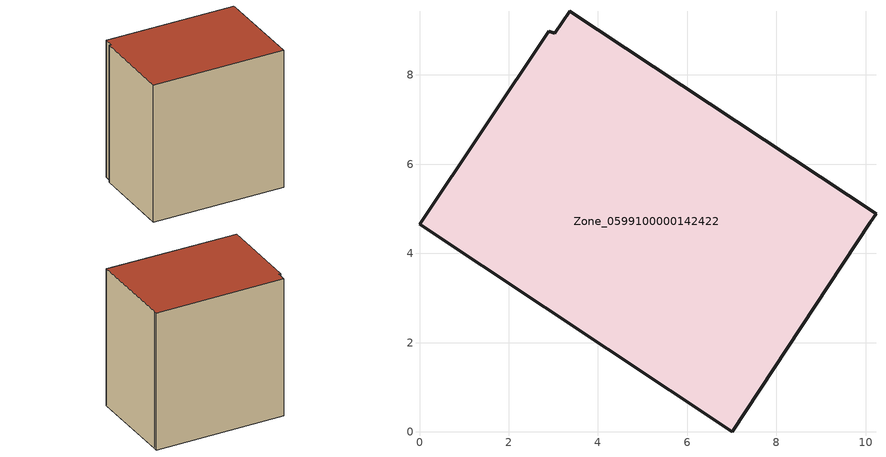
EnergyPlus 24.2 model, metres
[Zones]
Zone_0599100000142422
 floor ground (C_G): 7,0 0,4.66 2.9,8.98 3.03,8.94 3.36,9.43 10.23,4.88 10.1,4.7 z0
 wall outside (C_F): 0,4.66 7,0 10.1,4.7 10.23,4.88 3.36,9.43 3.03,8.94 2.9,8.98 0,4.66 z0:8.88
 roof outside (C_R): 3.03,8.94 2.9,8.98 0,4.66 7,0 10.1,4.7 10.23,4.88 3.36,9.43 z8.88
[BUILDING]
Pand.0599100000142422: North Axis=0; Terrain=City; Loads Convergence Tolerance Value=0.04; Temperature Convergence Tolerance Value=0.4; Solar Distribution=FullExterior; Maximum Number of Warmup Days=25; Minimum Number of Warmup Days=1
[Site:Location]
Rotterdam.The.Hague.AP_ZH_NLD Design_Conditions: Latitude=51.96; Longitude=4.45; Time Zone=1; Elevation=-4.5
[SITE:GROUNDTEMPERATURE:BUILDINGSURFACE]
18, 18, 18, 18, 18, 18, 18, 18, 18, 18, 18, 18
[MATERIAL] Thermal Absorptance=0.9; Solar Absorptance=0.7; Visible Absorptance=0.7
Name | Roughness | Thickness | Conductivity | Density | Specific Heat
G.TI.1946 | MediumSmooth | 0.15 | 1 | 540 | 1210
F.TI.1946 | Rough | 0.3 | 0.857143 | 1920 | 840
R.TI.1946 | MediumRough | 0.2 | 0.1 | 1500 | 1000
[CONSTRUCTION]
C_G: G.TI.1946
C_F: F.TI.1946
C_R: R.TI.1946
[ZONE]
Zone_0599100000142422: Type=1; Multiplier=1; Ceiling Height=Autocalculate; Volume=Autocalculate; Floor Area=autocalculate; Part of Total Floor Area=Yes
[ZONEINFILTRATION:DESIGNFLOWRATE]
Infil_Zone_0599100000142422: Zone or ZoneList or Space or SpaceList=Zone_0599100000142422; Schedule=AlwaysOn; Design Flow Rate Calculation Method=Flow/Area; Flow Rate per Floor Area=0.003; Constant Term Coefficient=1; Temperature Term Coefficient=0; Velocity Term Coefficient=0; Velocity Squared Term Coefficient=0
[HVACTEMPLATE:ZONE:IDEALLOADSAIRSYSTEM]
Zone_0599100000142422: Maximum Heating Supply Air Temperature=50; Minimum Cooling Supply Air Temperature=13; Maximum Heating Supply Air Humidity Ratio=0.0156; Minimum Cooling Supply Air Humidity Ratio=0.0077; Heating Limit=NoLimit; Cooling Limit=NoLimit; Dehumidification Control Type=ConstantSensibleHeatRatio; Cooling Sensible Heat Ratio=0.7; Dehumidification Setpoint=60; Humidification Control Type=None; Humidification Setpoint=30; Outdoor Air Method=None; Outdoor Air Flow Rate per Person=0.00944; Outdoor Air Flow Rate per Zone Floor Area=0; Outdoor Air Flow Rate per Zone=0; Demand Controlled Ventilation Type=None; Outdoor Air Economizer Type=NoEconomizer; Heat Recovery Type=None; Sensible Heat Recovery Effectiveness=0.7; Latent Heat Recovery Effectiveness=0.65
[ZONECONTROL:THERMOSTAT]
ThermostatControl_Zone_0599100000142422: Zone or ZoneList=Zone_0599100000142422; Control Type Schedule=DualSetpointControlType; Control 1=Thermostat_Zone_0599100000142422; Temperature Difference Between Cutout And Setpoint=0
[THERMOSTATSETPOINT:DUALSETPOINT]
Thermostat_Zone_0599100000142422: Heating Setpoint Temperature Schedule=HeatingSetpoint_Zone_0599100000142422; Cooling Setpoint Temperature Schedule=CoolingSetpoint_Zone_0599100000142422
[SCHEDULE:COMPACT]
HeatingSetpoint_Zone_0599100000142422: Through: 12/31, For: AllDays, Until: 24:00, 21
CoolingSetpoint_Zone_0599100000142422: Through: 12/31, For: AllDays, Until: 24:00, 24
DualSetpointControlType: Through: 12/31, For: AllDays, Until: 24:00, 4
AlwaysOn: Through: 12/31, For: AllDays, Until: 24:00, 1
